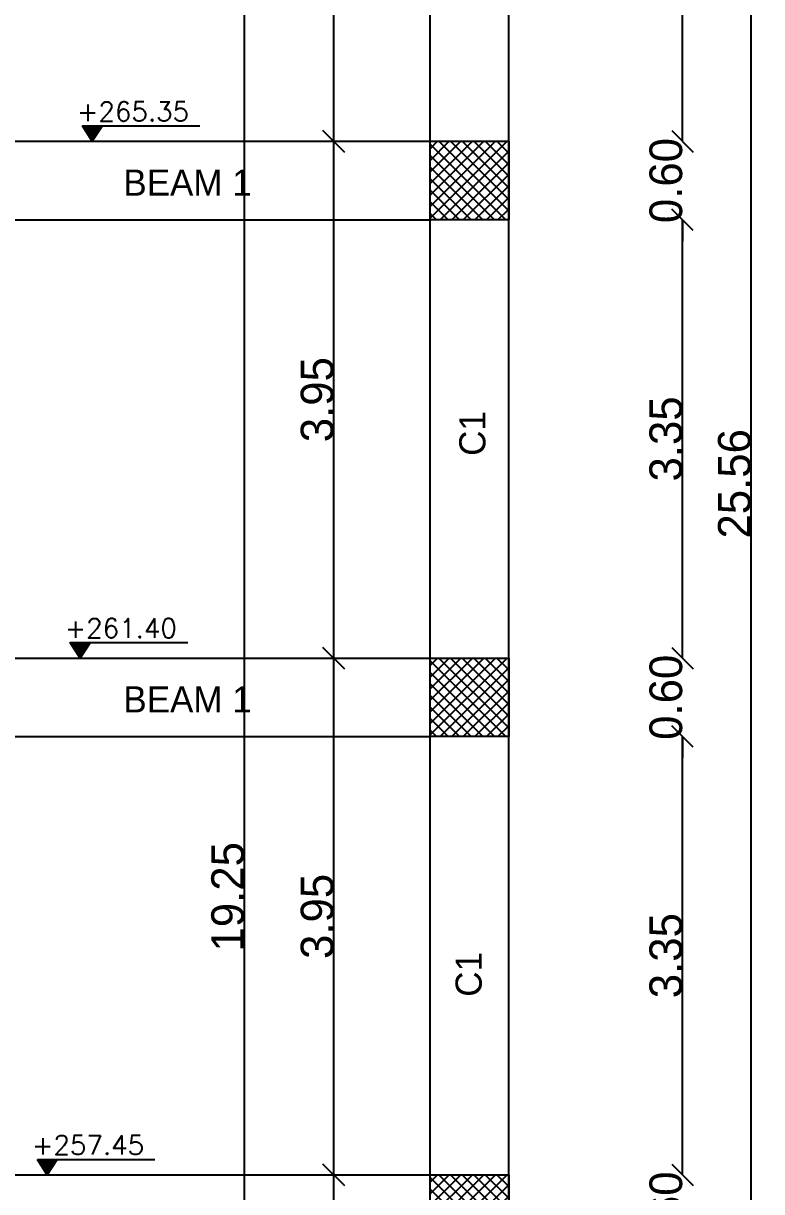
# Model space of a CAD drawing. Extents: x 166525 to 167198, y 178739 to 179747.
# Drawn here: x 167024.47 to 167030.11, y 179285.45 to 179294.38 of the extents above; entities that cross this region are included whole.
import ezdxf

# ---------------------------------------------------------------- set-up
doc = ezdxf.new("R2010")
doc.units = 0
doc.header["$MEASUREMENT"] = 0
doc.linetypes.add('AUSGEZOGEN', pattern=[0])
doc.linetypes.add('VONLAYER', pattern=[0])
doc.layers.get('0').update_dxf_attribs({"linetype": 'CONTINUOUS'})
doc.layers.get('DEFPOINTS').update_dxf_attribs({"linetype": 'CONTINUOUS'})
for name, color, linetype in [('3', 4, 'CONTINUOUS'), ('concret', 5, 'CONTINUOUS'), ('EBENE0', 7, 'AUSGEZOGEN'), ('HATH', 253, 'CONTINUOUS'), ('Stairs', 231, 'CONTINUOUS'), ('TEXTS', 1, 'CONTINUOUS')]:
    doc.layers.add(name, color=color, linetype=linetype)
doc.layers.add('LAND CORNERS', color=255, linetype='CONTINUOUS', lineweight=25)
doc.styles.add('ROMANS', font='romans.shx')
doc.dimstyles.new('mais 1-100 plan', dxfattribs={"dimtxt": 0.25, "dimasz": 0.1635, "dimexe": 0.18, "dimexo": 0.0625, "dimgap": 0, "dimtad": 1, "dimzin": 0, "dimdsep": 46, "dimtxsty": 'Standard', "dimblk": 'OBLIQUE', "dimcen": 0, "dimse1": 1, "dimse2": 1, "dimclrd": 8, "dimclrt": 4, "dimadec": 0, "dimazin": 0, "dimtfac": 1, "dimtix": 1, "dimtofl": 0, "dimtmove": 0, "dimatfit": 3, "dimldrblk": 'OBLIQUE', "dimfxl": 0.18, "dimtolj": 1, "dimtzin": 0, "dimarcsym": 0})

# ---------------------------------------------------------------- blocks, each defined once
blk = doc.blocks.new('_OBLIQUE')
at = {"color": 0, "linetype": 'ByBlock'}
blk.add_line((-0.5, -0.5), (0.5, 0.5), dxfattribs=at)
blk = doc.blocks.new('*D1411')
at = {"layer": 'DEFPOINTS', "color": 0, "transparency": 16777216}
for p in [(167026.837, 179285.5777), (167026.837, 179285.5777), (167026.837, 179281.6277)]:
    blk.add_point(p, dxfattribs=at)
at = {"layer": 'LAND CORNERS', "color": 8, "lineweight": -2, "transparency": 16777216}
blk.add_line((167026.837, 179281.6277), (167026.837, 179285.5777), dxfattribs=at)
at = {"layer": 'LAND CORNERS', "color": 8, "lineweight": -2, "transparency": 16777216, "xscale": 0.1635000000000001, "yscale": 0.1635000000000001, "zscale": 0.1635000000000001}
for p, rotation in [((167026.837, 179285.5777), 90), ((167026.837, 179281.6277), 270)]:
    blk.add_blockref('_OBLIQUE', p, dxfattribs=dict(at, rotation=rotation))
at = {"layer": 'LAND CORNERS', "color": 4, "transparency": 16777216, "insert": (167026.712, 179283.6027), "char_height": 0.25, "attachment_point": 5, "rotation": 90}
blk.add_mtext('\\A1;3.95', dxfattribs=at)
blk = doc.blocks.new('*D1412')
at = {"layer": 'DEFPOINTS', "color": 0, "transparency": 16777216}
for p in [(167026.837, 179289.5277), (167026.837, 179289.5277), (167026.837, 179285.5777)]:
    blk.add_point(p, dxfattribs=at)
at = {"layer": 'LAND CORNERS', "color": 8, "lineweight": -2, "transparency": 16777216}
blk.add_line((167026.837, 179285.5777), (167026.837, 179289.5277), dxfattribs=at)
at = {"layer": 'LAND CORNERS', "color": 8, "lineweight": -2, "transparency": 16777216, "xscale": 0.1635000000000001, "yscale": 0.1635000000000001, "zscale": 0.1635000000000001}
for p, rotation in [((167026.837, 179289.5277), 90), ((167026.837, 179285.5777), 270)]:
    blk.add_blockref('_OBLIQUE', p, dxfattribs=dict(at, rotation=rotation))
at = {"layer": 'LAND CORNERS', "color": 4, "transparency": 16777216, "insert": (167026.712, 179287.5527), "char_height": 0.25, "attachment_point": 5, "rotation": 90}
blk.add_mtext('\\A1;3.95', dxfattribs=at)
blk = doc.blocks.new('*D1413')
at = {"layer": 'DEFPOINTS', "color": 0, "transparency": 16777216}
for p in [(167026.837, 179293.4777), (167026.837, 179293.4777), (167026.837, 179289.5277)]:
    blk.add_point(p, dxfattribs=at)
at = {"layer": 'LAND CORNERS', "color": 8, "lineweight": -2, "transparency": 16777216}
blk.add_line((167026.837, 179289.5277), (167026.837, 179293.4777), dxfattribs=at)
at = {"layer": 'LAND CORNERS', "color": 8, "lineweight": -2, "transparency": 16777216, "xscale": 0.1635000000000001, "yscale": 0.1635000000000001, "zscale": 0.1635000000000001}
for p, rotation in [((167026.837, 179293.4777), 90), ((167026.837, 179289.5277), 270)]:
    blk.add_blockref('_OBLIQUE', p, dxfattribs=dict(at, rotation=rotation))
at = {"layer": 'LAND CORNERS', "color": 4, "transparency": 16777216, "insert": (167026.712, 179291.5027), "char_height": 0.25, "attachment_point": 5, "rotation": 90}
blk.add_mtext('\\A1;3.95', dxfattribs=at)
blk = doc.blocks.new('*D1414')
at = {"layer": 'DEFPOINTS', "color": 0, "transparency": 16777216}
for p in [(167026.837, 179297.3277), (167026.837, 179297.3277), (167026.837, 179293.4777)]:
    blk.add_point(p, dxfattribs=at)
at = {"layer": 'LAND CORNERS', "color": 8, "lineweight": -2, "transparency": 16777216}
blk.add_line((167026.837, 179293.4777), (167026.837, 179297.3277), dxfattribs=at)
at = {"layer": 'LAND CORNERS', "color": 8, "lineweight": -2, "transparency": 16777216, "xscale": 0.1635000000000001, "yscale": 0.1635000000000001, "zscale": 0.1635000000000001}
for p, rotation in [((167026.837, 179297.3277), 90), ((167026.837, 179293.4777), 270)]:
    blk.add_blockref('_OBLIQUE', p, dxfattribs=dict(at, rotation=rotation))
at = {"layer": 'LAND CORNERS', "color": 4, "transparency": 16777216, "insert": (167026.712, 179295.4027), "char_height": 0.25, "attachment_point": 5, "rotation": 90}
blk.add_mtext('\\A1;3.85', dxfattribs=at)
blk = doc.blocks.new('*D1415')
at = {"layer": 'DEFPOINTS', "color": 0, "transparency": 16777216}
for p in [(167026.1857, 179297.3277), (167026.1534, 179278.0777), (167026.1857, 179278.0777)]:
    blk.add_point(p, dxfattribs=at)
at = {"layer": 'LAND CORNERS', "color": 8, "lineweight": -2, "transparency": 16777216}
blk.add_line((167026.1534, 179297.3277), (167026.1534, 179278.0777), dxfattribs=at)
at = {"layer": 'LAND CORNERS', "color": 8, "lineweight": -2, "transparency": 16777216, "xscale": 0.1635000000000001, "yscale": 0.1635000000000001, "zscale": 0.1635000000000001}
for p, rotation in [((167026.1534, 179297.3277), 90), ((167026.1534, 179278.0777), 270)]:
    blk.add_blockref('_OBLIQUE', p, dxfattribs=dict(at, rotation=rotation))
at = {"layer": 'LAND CORNERS', "color": 4, "transparency": 16777216, "insert": (167026.0284, 179287.7027), "char_height": 0.25, "attachment_point": 5, "rotation": 90}
blk.add_mtext('\\A1;19.25', dxfattribs=at)
blk = doc.blocks.new('*D1419')
at = {"layer": 'DEFPOINTS', "color": 0, "transparency": 16777216}
for p in [(167028.4908, 179285.5777), (167029.5018, 179285.5777), (167028.4908, 179284.9777)]:
    blk.add_point(p, dxfattribs=at)
at = {"layer": 'LAND CORNERS', "color": 8, "lineweight": -2, "transparency": 16777216}
for p, q in [((167029.5018, 179285.5777), (167029.5018, 179285.7412)), ((167029.5018, 179284.9777), (167029.5018, 179284.8142))]:
    blk.add_line(p, q, dxfattribs=at)
at = {"layer": 'LAND CORNERS', "color": 8, "lineweight": -2, "transparency": 16777216, "xscale": 0.1635000000000001, "yscale": 0.1635000000000001, "zscale": 0.1635000000000001}
for p, rotation in [((167029.5018, 179285.5777), 270), ((167029.5018, 179284.9777), 90)]:
    blk.add_blockref('_OBLIQUE', p, dxfattribs=dict(at, rotation=rotation))
at = {"layer": 'LAND CORNERS', "color": 4, "transparency": 16777216, "insert": (167029.3768, 179285.2777), "char_height": 0.25, "attachment_point": 5, "rotation": 90}
blk.add_mtext('\\A1;0.60', dxfattribs=at)
blk = doc.blocks.new('*D1420')
at = {"layer": 'DEFPOINTS', "color": 0, "transparency": 16777216}
for p in [(167028.4908, 179288.9277), (167029.5018, 179288.9277), (167028.4908, 179285.5777)]:
    blk.add_point(p, dxfattribs=at)
at = {"layer": 'LAND CORNERS', "color": 8, "lineweight": -2, "transparency": 16777216}
blk.add_line((167029.5018, 179285.5777), (167029.5018, 179288.9277), dxfattribs=at)
at = {"layer": 'LAND CORNERS', "color": 8, "lineweight": -2, "transparency": 16777216, "xscale": 0.1635000000000001, "yscale": 0.1635000000000001, "zscale": 0.1635000000000001}
for p, rotation in [((167029.5018, 179288.9277), 90), ((167029.5018, 179285.5777), 270)]:
    blk.add_blockref('_OBLIQUE', p, dxfattribs=dict(at, rotation=rotation))
at = {"layer": 'LAND CORNERS', "color": 4, "transparency": 16777216, "insert": (167029.3768, 179287.2527), "char_height": 0.25, "attachment_point": 5, "rotation": 90}
blk.add_mtext('\\A1;3.35', dxfattribs=at)
blk = doc.blocks.new('*D1421')
at = {"layer": 'DEFPOINTS', "color": 0, "transparency": 16777216}
for p in [(167028.4908, 179289.5277), (167029.5018, 179289.5277), (167028.4908, 179288.9277)]:
    blk.add_point(p, dxfattribs=at)
at = {"layer": 'LAND CORNERS', "color": 8, "lineweight": -2, "transparency": 16777216}
for p, q in [((167029.5018, 179289.5277), (167029.5018, 179289.6912)), ((167029.5018, 179288.9277), (167029.5018, 179288.7642))]:
    blk.add_line(p, q, dxfattribs=at)
at = {"layer": 'LAND CORNERS', "color": 8, "lineweight": -2, "transparency": 16777216, "xscale": 0.1635000000000001, "yscale": 0.1635000000000001, "zscale": 0.1635000000000001}
for p, rotation in [((167029.5018, 179289.5277), 270), ((167029.5018, 179288.9277), 90)]:
    blk.add_blockref('_OBLIQUE', p, dxfattribs=dict(at, rotation=rotation))
at = {"layer": 'LAND CORNERS', "color": 4, "transparency": 16777216, "insert": (167029.3768, 179289.2277), "char_height": 0.25, "attachment_point": 5, "rotation": 90}
blk.add_mtext('\\A1;0.60', dxfattribs=at)
blk = doc.blocks.new('*D1422')
at = {"layer": 'DEFPOINTS', "color": 0, "transparency": 16777216}
for p in [(167028.4908, 179292.8777), (167029.5018, 179292.8777), (167028.4908, 179289.5277)]:
    blk.add_point(p, dxfattribs=at)
at = {"layer": 'LAND CORNERS', "color": 8, "lineweight": -2, "transparency": 16777216}
blk.add_line((167029.5018, 179289.5277), (167029.5018, 179292.8777), dxfattribs=at)
at = {"layer": 'LAND CORNERS', "color": 8, "lineweight": -2, "transparency": 16777216, "xscale": 0.1635000000000001, "yscale": 0.1635000000000001, "zscale": 0.1635000000000001}
for p, rotation in [((167029.5018, 179292.8777), 90), ((167029.5018, 179289.5277), 270)]:
    blk.add_blockref('_OBLIQUE', p, dxfattribs=dict(at, rotation=rotation))
at = {"layer": 'LAND CORNERS', "color": 4, "transparency": 16777216, "insert": (167029.3768, 179291.2027), "char_height": 0.25, "attachment_point": 5, "rotation": 90}
blk.add_mtext('\\A1;3.35', dxfattribs=at)
blk = doc.blocks.new('*D1423')
at = {"layer": 'DEFPOINTS', "color": 0, "transparency": 16777216}
for p in [(167028.4908, 179293.4777), (167029.5018, 179293.4777), (167028.4908, 179292.8777)]:
    blk.add_point(p, dxfattribs=at)
at = {"layer": 'LAND CORNERS', "color": 8, "lineweight": -2, "transparency": 16777216}
for p, q in [((167029.5018, 179293.4777), (167029.5018, 179293.6412)), ((167029.5018, 179292.8777), (167029.5018, 179292.7142))]:
    blk.add_line(p, q, dxfattribs=at)
at = {"layer": 'LAND CORNERS', "color": 8, "lineweight": -2, "transparency": 16777216, "xscale": 0.1635000000000001, "yscale": 0.1635000000000001, "zscale": 0.1635000000000001}
for p, rotation in [((167029.5018, 179293.4777), 270), ((167029.5018, 179292.8777), 90)]:
    blk.add_blockref('_OBLIQUE', p, dxfattribs=dict(at, rotation=rotation))
at = {"layer": 'LAND CORNERS', "color": 4, "transparency": 16777216, "insert": (167029.3768, 179293.1777), "char_height": 0.25, "attachment_point": 5, "rotation": 90}
blk.add_mtext('\\A1;0.60', dxfattribs=at)
blk = doc.blocks.new('*D1424')
at = {"layer": 'DEFPOINTS', "color": 0, "transparency": 16777216}
for p in [(167028.4908, 179296.8277), (167029.5018, 179296.8277), (167028.4908, 179293.4777)]:
    blk.add_point(p, dxfattribs=at)
at = {"layer": 'LAND CORNERS', "color": 8, "lineweight": -2, "transparency": 16777216}
blk.add_line((167029.5018, 179293.4777), (167029.5018, 179296.8277), dxfattribs=at)
at = {"layer": 'LAND CORNERS', "color": 8, "lineweight": -2, "transparency": 16777216, "xscale": 0.1635000000000001, "yscale": 0.1635000000000001, "zscale": 0.1635000000000001}
for p, rotation in [((167029.5018, 179296.8277), 90), ((167029.5018, 179293.4777), 270)]:
    blk.add_blockref('_OBLIQUE', p, dxfattribs=dict(at, rotation=rotation))
at = {"layer": 'LAND CORNERS', "color": 4, "transparency": 16777216, "insert": (167029.3768, 179295.1527), "char_height": 0.25, "attachment_point": 5, "rotation": 90}
blk.add_mtext('\\A1;3.35', dxfattribs=at)
blk = doc.blocks.new('*D1426')
at = {"layer": 'DEFPOINTS', "color": 0, "transparency": 16777216}
for p in [(167029.4718, 179303.6413), (167029.5018, 179278.0777), (167030.0255, 179278.0777)]:
    blk.add_point(p, dxfattribs=at)
at = {"layer": 'LAND CORNERS', "color": 8, "lineweight": -2, "transparency": 16777216}
blk.add_line((167030.0255, 179303.6413), (167030.0255, 179278.0777), dxfattribs=at)
at = {"layer": 'LAND CORNERS', "color": 8, "lineweight": -2, "transparency": 16777216, "xscale": 0.1635000000000001, "yscale": 0.1635000000000001, "zscale": 0.1635000000000001}
for p, rotation in [((167030.0255, 179303.6413), 90), ((167030.0255, 179278.0777), 270)]:
    blk.add_blockref('_OBLIQUE', p, dxfattribs=dict(at, rotation=rotation))
at = {"layer": 'LAND CORNERS', "color": 4, "transparency": 16777216, "insert": (167029.9005, 179290.8595), "char_height": 0.25, "attachment_point": 5, "rotation": 90}
blk.add_mtext('\\A1;25.56', dxfattribs=at)

msp = doc.modelspace()

# ---------------------------------------------------------------- hatches: boundary and pattern name
at = {"layer": 'HATH'}
h = msp.add_hatch(dxfattribs=at)
h.set_pattern_fill('ANSI37', color=256, scale=0.5, style=0)
h.set_pattern_definition([(45, (161377.98592, 180379.55452), (-0.0441941738, 0.0441941738), []), (135, (161377.98592, 180379.55452), (-0.0441941738, -0.0441941738), [])])
h.paths.add_polyline_path([(167027.57421, 179293.47768), (167028.17421, 179293.47768), (167028.17421, 179292.87768), (167027.57421, 179292.87768)])
h = msp.add_hatch(dxfattribs=at)
h.set_pattern_fill('ANSI37', color=256, scale=0.5, style=0)
h.set_pattern_definition([(45, (161377.98592, 180375.60452), (-0.0441941738, 0.0441941738), []), (135, (161377.98592, 180375.60452), (-0.0441941738, -0.0441941738), [])])
h.paths.add_polyline_path([(167027.57421, 179289.52768), (167028.17421, 179289.52768), (167028.17421, 179288.92768), (167027.57421, 179288.92768)])
h = msp.add_hatch(dxfattribs=at)
h.set_pattern_fill('ANSI37', color=256, scale=0.5, style=0)
h.set_pattern_definition([(45, (161377.98592, 180371.65452), (-0.0441941738, 0.0441941738), []), (135, (161377.98592, 180371.65452), (-0.0441941738, -0.0441941738), [])])
h.paths.add_polyline_path([(167027.57421, 179285.57768), (167028.17421, 179285.57768), (167028.17421, 179284.97768), (167027.57421, 179284.97768)])
at = {"layer": 'TEXTS'}
h = msp.add_hatch(dxfattribs=at)
h.set_pattern_fill('ANSI31', color=0, scale=0.0147)
h.set_pattern_definition([(45, (92660.763594, 101308.4474648), (-0.00129930871043, 0.00129930871043), [])])
h.paths.add_polyline_path([(167025.06858, 179293.59431), (167024.91657, 179293.59528), (167024.99192, 179293.47768)])
h = msp.add_hatch(dxfattribs=at)
h.set_pattern_fill('ANSI31', color=0, scale=0.0147)
h.set_pattern_definition([(45, (92660.6700641, 101304.4974648), (-0.00129930871043, 0.00129930871043), [])])
h.paths.add_polyline_path([(167024.97505, 179289.64431), (167024.82304, 179289.64528), (167024.89839, 179289.52768)])
h = msp.add_hatch(dxfattribs=at)
h.set_pattern_fill('ANSI31', color=0, scale=0.0147)
h.set_pattern_definition([(45, (92660.4200843, 101300.5474648), (-0.00129930871043, 0.00129930871043), [])])
h.paths.add_polyline_path([(167024.72507, 179285.69431), (167024.57306, 179285.69528), (167024.64841, 179285.57768)])

# ---------------------------------------------------------------- linework, layer by layer
at = {"layer": 'concret'}
for points in [[(167027.57421, 179293.47768), (167028.17421, 179293.47768), (167028.17421, 179292.87768), (167027.57421, 179292.87768)], [(167027.57421, 179289.52768), (167028.17421, 179289.52768), (167028.17421, 179288.92768), (167027.57421, 179288.92768)], [(167027.57421, 179285.57768), (167028.17421, 179285.57768), (167028.17421, 179284.97768), (167027.57421, 179284.97768)]]:
    msp.add_lwpolyline(points, close=True, dxfattribs=at)
at = {"layer": 'EBENE0', "color": 3, "linetype": 'AUSGEZOGEN'}
for p, q in [((167028.17421, 179278.07768), (167028.17421, 179297.02443)), ((167027.57421, 179293.47768), (167027.57421, 179296.82768)), ((167023.77421, 179293.47768), (167027.57421, 179293.47768)), ((167023.77421, 179292.87768), (167027.57421, 179292.87768)), ((167027.57421, 179289.52768), (167027.57421, 179292.87768)), ((167027.57421, 179289.52768), (167027.57421, 179292.87768)), ((167023.77421, 179289.52768), (167027.57421, 179289.52768)), ((167023.77421, 179289.52768), (167027.57421, 179289.52768)), ((167023.77421, 179288.92768), (167027.57421, 179288.92768)), ((167023.77421, 179288.92768), (167027.57421, 179288.92768)), ((167027.57421, 179285.57768), (167027.57421, 179288.92768)), ((167027.57421, 179285.57768), (167027.57421, 179288.92768)), ((167023.77421, 179285.57768), (167027.57421, 179285.57768)), ((167023.77421, 179285.57768), (167027.57421, 179285.57768))]:
    msp.add_line(p, q, dxfattribs=at)
at = {"layer": 'TEXTS', "color": 0}
for p, q in [((167024.99192, 179293.47768), (167024.91657, 179293.59528)), ((167024.91657, 179293.59528), (167025.81483, 179293.59528)), ((167024.99192, 179293.47768), (167025.06858, 179293.59431)), ((167024.89839, 179289.52768), (167024.82304, 179289.64528)), ((167024.82304, 179289.64528), (167025.7213, 179289.64528)), ((167024.89839, 179289.52768), (167024.97505, 179289.64431)), ((167024.64841, 179285.57768), (167024.57306, 179285.69528)), ((167024.57306, 179285.69528), (167025.47132, 179285.69528)), ((167024.64841, 179285.57768), (167024.72507, 179285.69431))]:
    msp.add_line(p, q, dxfattribs=at)

# ---------------------------------------------------------------- texts
at = {"layer": '3', "color": 7, "linetype": 'Continuous', "style": 'ROMANS'}
for s, p in [('+265.35', (167024.87524, 179293.63197)), ('+261.40', (167024.78171, 179289.68197)), ('+257.45', (167024.53173, 179285.73197))]:
    msp.add_text(s, height=0.147, dxfattribs=at).set_placement(p)
at = {"layer": 'Stairs', "linetype": 'VONLAYER', "char_height": 0.2, "attachment_point": 9}
for insert in [(167026.21063, 179293.06182), (167026.21063, 179289.11182)]:
    msp.add_mtext('BEAM 1', dxfattribs=dict(at, insert=insert))
at = {"layer": 'Stairs', "linetype": 'VONLAYER', "char_height": 0.2, "attachment_point": 9, "rotation": 90}
for insert in [(167027.99952, 179291.41527), (167027.97107, 179287.28037)]:
    msp.add_mtext('C1', dxfattribs=dict(at, insert=insert))

# ---------------------------------------------------------------- dimensions: what is measured, and where the dimension line sits
at = {"layer": 'LAND CORNERS'}
dim = msp.add_linear_dim(base=(167030.02553, 179278.07768), p1=(167029.47176, 179303.64128), p2=(167029.50176, 179278.07768), angle=90, dimstyle='mais 1-100 plan', override={"dimfxlon": 1, "dimarcsym": 1}, dxfattribs=at)
dim.commit()
dim.dimension.update_dxf_attribs({"geometry": '*D1426', "text_midpoint": (167029.90053, 179290.85948)})
for p1, p2, distance, picture, middle in [((167026.1857, 179297.32768), (167026.1857, 179278.07768), -0.03231, '*D1415', (167026.02839, 179287.70268)), ((167026.83701, 179293.47768), (167026.83701, 179297.32768), 0, '*D1414', (167026.71201, 179295.40268)), ((167028.49081, 179293.47768), (167028.49081, 179296.82768), -1.01096, '*D1424', (167029.37676, 179295.15268)), ((167028.49081, 179292.87768), (167028.49081, 179293.47768), -1.01096, '*D1423', (167029.37676, 179293.17768)), ((167026.83701, 179289.52768), (167026.83701, 179293.47768), 0, '*D1413', (167026.71201, 179291.50268)), ((167028.49081, 179289.52768), (167028.49081, 179292.87768), -1.01096, '*D1422', (167029.37676, 179291.20268)), ((167028.49081, 179288.92768), (167028.49081, 179289.52768), -1.01096, '*D1421', (167029.37676, 179289.22768)), ((167026.83701, 179285.57768), (167026.83701, 179289.52768), 0, '*D1412', (167026.71201, 179287.55268)), ((167028.49081, 179285.57768), (167028.49081, 179288.92768), -1.01096, '*D1420', (167029.37676, 179287.25268)), ((167028.49081, 179284.97768), (167028.49081, 179285.57768), -1.01096, '*D1419', (167029.37676, 179285.27768)), ((167026.83701, 179281.62768), (167026.83701, 179285.57768), 0, '*D1411', (167026.71201, 179283.60268))]:
    dim = msp.add_aligned_dim(p1=p1, p2=p2, distance=distance, dimstyle='mais 1-100 plan', override={"dimfxlon": 1, "dimarcsym": 1}, dxfattribs=at)
    dim.commit()
    dim.dimension.update_dxf_attribs({"geometry": picture, "text_midpoint": middle})

doc.saveas('drawing.dxf')
